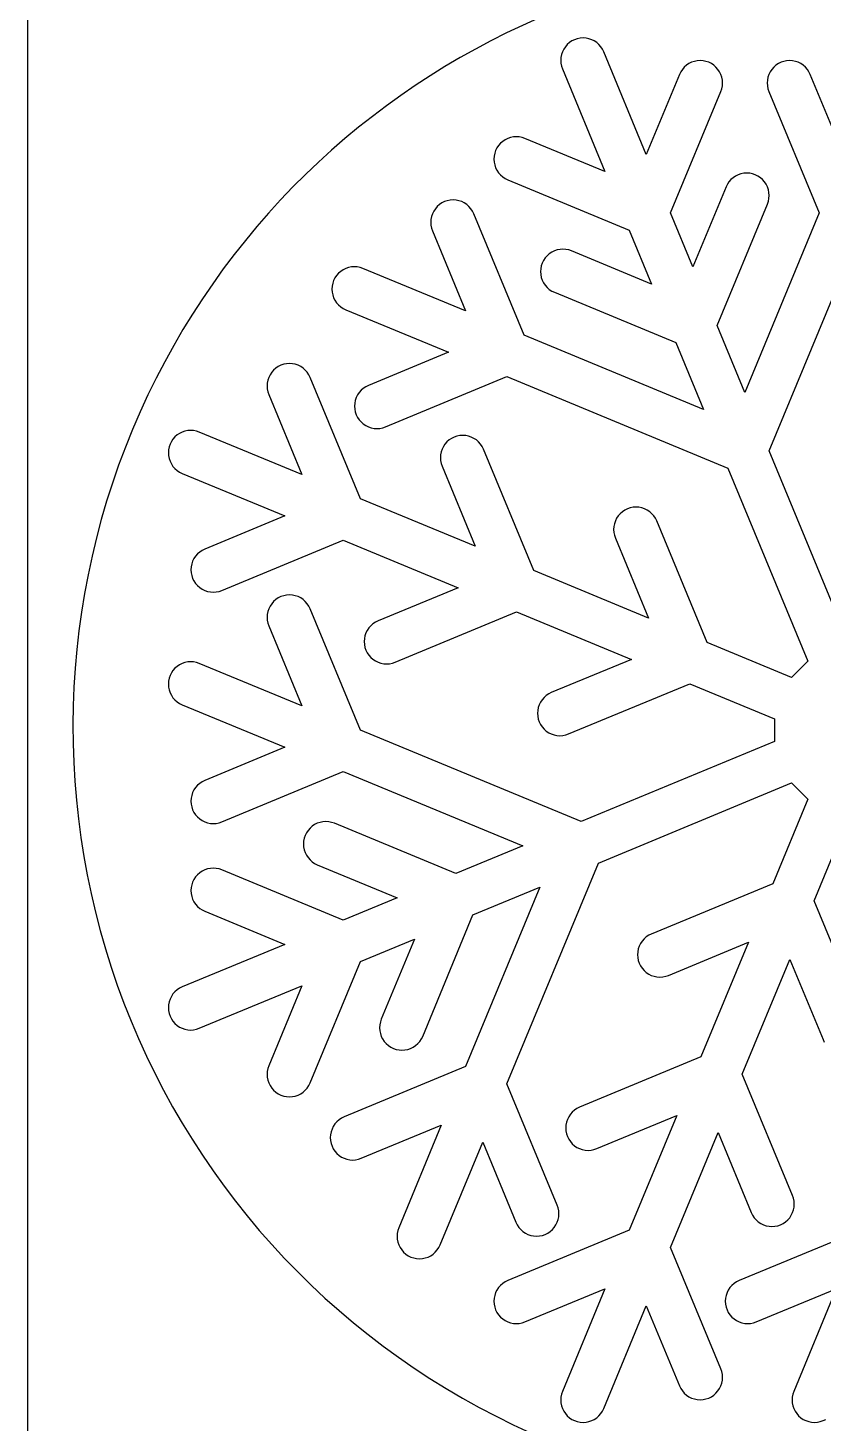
# Model space of a CAD drawing. Extents: x -10 to 300, y 40 to 641.
# Drawn here: x 0.2 to 91.5, y 204 to 364.2 of the extents above; entities that cross this region are included whole.
import ezdxf

# ---------------------------------------------------------------- set-up
doc = ezdxf.new("R2010")
doc.units = 0
doc.layers.add('Laag_1', color=7, linetype='CONTINUOUS')

msp = doc.modelspace()

# ---------------------------------------------------------------- linework, layer by layer
at = {"layer": 'Laag_1', "color": 1}
for p, q in [((0.160025, 40.160049), (0.160025, 639.840006)), ((62.101854, 362.303267), (61.880033, 362.050426)), ((62.354828, 362.525118), (62.101854, 362.303267)), ((62.634494, 362.712007), (62.354828, 362.525118)), ((62.936214, 362.860866), (62.634494, 362.712007)), ((63.254829, 362.968865), (62.936214, 362.860866)), ((63.584782, 363.03458), (63.254829, 362.968865)), ((63.920381, 363.056648), (63.584782, 363.03458)), ((64.25601, 363.03458), (63.920381, 363.056648)), ((64.585963, 362.968865), (64.25601, 363.03458)), ((64.904563, 362.860866), (64.585963, 362.968865)), ((65.206253, 362.712007), (64.904563, 362.860866)), ((65.485904, 362.525118), (65.206253, 362.712007)), ((65.738938, 362.303267), (65.485904, 362.525118)), ((65.960729, 362.050426), (65.738938, 362.303267)), ((61.370646, 360.820485), (61.348637, 360.484737)), ((61.436227, 361.150468), (61.370646, 360.820485)), ((61.544433, 361.469069), (61.436227, 361.150468)), ((61.693262, 361.770804), (61.544433, 361.469069)), ((61.880033, 362.050426), (61.693262, 361.770804)), ((66.147678, 361.770804), (65.960729, 362.050426)), ((66.296373, 361.469069), (66.147678, 361.770804)), ((71.178662, 349.682269), (66.296373, 361.469069)), ((61.348637, 360.484737), (61.370646, 360.149137)), ((61.370646, 360.149137), (61.436227, 359.81914)), ((61.436227, 359.81914), (61.544433, 359.500732)), ((61.544433, 359.500732), (66.426692, 347.713917)), ((75.134109, 359.174246), (74.985309, 358.872586)), ((75.321072, 359.453943), (75.134109, 359.174246)), ((75.542893, 359.706932), (75.321072, 359.453943)), ((75.795704, 359.928739), (75.542893, 359.706932)), ((76.0754, 360.11548), (75.795704, 359.928739)), ((76.37706, 360.264339), (76.0754, 360.11548)), ((76.695705, 360.37253), (76.37706, 360.264339)), ((77.025643, 360.438126), (76.695705, 360.37253)), ((77.361257, 360.460165), (77.025643, 360.438126)), ((77.697064, 360.438126), (77.361257, 360.46009)), ((78.027002, 360.37253), (77.697064, 360.438126)), ((78.345454, 360.264339), (78.027002, 360.37253)), ((78.647144, 360.11548), (78.345454, 360.264339)), ((78.926988, 359.928739), (78.647144, 360.11548)), ((79.179814, 359.706932), (78.926988, 359.928739)), ((79.401665, 359.453943), (79.179814, 359.706932)), ((79.588524, 359.174246), (79.401665, 359.453943)), ((79.737294, 358.872586), (79.588524, 359.174246)), ((85.404411, 359.174246), (85.255627, 358.872586)), ((85.591285, 359.453943), (85.404411, 359.174246)), ((85.813092, 359.706932), (85.591285, 359.453943)), ((86.066007, 359.928739), (85.813092, 359.706932)), ((86.345747, 360.11548), (86.066007, 359.928739)), ((86.647452, 360.264339), (86.345747, 360.11548)), ((86.965963, 360.37253), (86.647452, 360.264339)), ((87.29593, 360.438126), (86.965963, 360.37253)), ((87.631589, 360.460165), (87.29593, 360.438126)), ((87.967293, 360.438126), (87.631589, 360.46009)), ((88.297231, 360.37253), (87.967293, 360.438126)), ((88.615757, 360.264339), (88.297231, 360.37253)), ((88.917491, 360.11548), (88.615757, 360.264339)), ((89.197187, 359.928739), (88.917491, 360.11548)), ((89.450087, 359.706932), (89.197187, 359.928739)), ((89.671893, 359.453943), (89.450087, 359.706932)), ((89.858797, 359.174246), (89.671893, 359.453943)), ((90.007567, 358.872586), (89.858797, 359.174246)), ((74.985309, 358.872586), (71.178662, 349.682269)), ((79.84544, 358.553985), (79.737294, 358.872586)), ((79.911081, 358.22418), (79.84544, 358.553985)), ((79.84544, 357.222731), (79.911081, 357.552802)), ((79.933046, 357.888432), (79.911081, 358.22418)), ((79.911081, 357.552802), (79.933046, 357.888432)), ((85.081839, 358.22418), (85.059875, 357.888432)), ((85.059875, 357.888432), (85.081839, 357.552802)), ((85.147495, 358.553985), (85.081839, 358.22418)), ((85.081839, 357.552802), (85.147495, 357.222731)), ((85.255627, 358.872586), (85.147495, 358.553985)), ((93.814348, 349.682269), (90.007567, 358.872586)), ((73.962238, 342.962044), (79.737294, 356.904174)), ((79.737294, 356.904174), (79.84544, 357.222731)), ((85.147495, 357.222731), (85.255627, 356.904174)), ((85.255627, 356.904174), (91.030683, 342.962044)), ((54.433752, 350.963178), (54.211886, 350.710307)), ((54.686563, 351.184984), (54.433752, 350.963178)), ((54.966229, 351.371918), (54.686563, 351.184984)), ((55.267934, 351.520747), (54.966229, 351.371918)), ((55.586519, 351.628775), (55.267934, 351.520747)), ((55.916487, 351.69449), (55.586519, 351.628775)), ((56.252101, 351.71638), (55.916487, 351.69449)), ((56.587864, 351.69449), (56.252101, 351.71638)), ((56.917698, 351.628775), (56.587864, 351.69449)), ((57.236283, 351.520747), (56.917698, 351.628775)), ((66.426692, 347.713917), (57.236283, 351.520747)), ((53.702381, 349.480426), (53.680372, 349.144603)), ((53.767962, 349.810409), (53.702381, 349.480426)), ((53.876138, 350.128831), (53.767962, 349.810409)), ((54.024982, 350.430492), (53.876138, 350.128831)), ((54.211886, 350.710307), (54.024982, 350.430492)), ((53.680372, 349.144603), (53.702381, 348.809003)), ((53.702381, 348.809003), (53.767962, 348.479006)), ((53.767962, 348.479006), (53.876138, 348.160627)), ((53.876138, 348.160627), (54.024982, 347.858774)), ((54.024982, 347.858774), (54.211886, 347.579078)), ((54.211886, 347.579078), (54.433752, 347.326266)), ((54.433752, 347.326266), (54.686563, 347.104445)), ((54.686563, 347.104445), (54.966229, 346.917497)), ((54.966229, 346.917497), (55.267934, 346.768682)), ((55.267934, 346.768682), (69.210327, 340.993662)), ((80.485531, 346.254922), (80.336746, 345.953143)), ((80.67239, 346.534604), (80.485531, 346.254922)), ((80.894196, 346.787475), (80.67239, 346.534604)), ((81.147126, 347.009296), (80.894196, 346.787475)), ((81.426822, 347.196215), (81.147126, 347.009296)), ((81.728556, 347.345015), (81.426822, 347.196215)), ((82.047112, 347.453072), (81.728556, 347.345015)), ((82.37705, 347.518817), (82.047112, 347.453072)), ((82.712724, 347.540811), (82.37705, 347.518832)), ((83.048412, 347.518817), (82.712724, 347.540811)), ((83.378306, 347.453072), (83.048412, 347.518817)), ((83.696847, 347.345015), (83.378306, 347.453072)), ((83.998581, 347.196215), (83.696847, 347.345015)), ((84.278277, 347.009296), (83.998581, 347.196215)), ((84.531206, 346.787475), (84.278277, 347.009296)), ((84.753028, 346.534604), (84.531206, 346.787475)), ((84.939916, 346.254922), (84.753028, 346.534604)), ((85.088672, 345.953143), (84.939916, 346.254922)), ((80.336746, 345.953143), (76.529965, 336.762826)), ((85.196818, 345.63472), (85.088672, 345.953143)), ((85.262444, 345.304678), (85.196818, 345.63472)), ((85.196818, 344.303318), (85.262444, 344.633375)), ((85.262444, 344.633375), (85.284468, 344.969078)), ((85.284468, 344.969078), (85.262489, 345.304678)), ((46.762849, 343.168348), (46.614034, 342.866702)), ((46.949634, 343.448044), (46.762849, 343.168348)), ((47.171455, 343.701049), (46.949634, 343.448044)), ((47.424459, 343.92287), (47.171455, 343.701049)), ((47.704154, 344.109626), (47.424459, 343.92287)), ((48.0058, 344.25847), (47.704154, 344.109626)), ((48.324385, 344.36672), (48.0058, 344.25847)), ((48.654368, 344.432243), (48.324385, 344.36672)), ((48.990012, 344.454222), (48.654368, 344.432243)), ((49.325611, 344.432243), (48.990012, 344.454222)), ((49.655564, 344.36672), (49.325611, 344.432243)), ((49.974179, 344.25847), (49.655564, 344.36672)), ((50.275839, 344.109626), (49.974179, 344.25847)), ((50.55555, 343.92287), (50.275839, 344.109626)), ((50.808524, 343.701049), (50.55555, 343.92287)), ((51.03036, 343.448044), (50.808524, 343.701049)), ((51.21713, 343.168348), (51.03036, 343.448044)), ((51.36596, 342.866702), (51.21713, 343.168348)), ((76.529965, 336.762826), (73.962238, 342.962044)), ((79.313511, 330.042468), (85.088672, 343.984895)), ((91.030683, 342.962044), (82.496445, 322.358483)), ((85.088672, 343.984895), (85.196818, 344.303318)), ((46.418238, 341.882489), (46.440262, 341.54686)), ((46.440321, 342.218119), (46.418282, 341.882489)), ((46.505843, 342.548146), (46.440321, 342.218119)), ((46.440321, 341.54686), (46.505843, 341.216862)), ((46.614034, 342.866702), (46.505843, 342.548146)), ((57.140927, 328.924513), (51.36596, 342.866702)), ((46.505843, 341.216862), (46.614034, 340.898306)), ((46.614034, 340.898306), (50.420726, 331.708018)), ((69.210327, 340.993662), (71.777995, 334.794444)), ((85.280081, 315.638139), (95.782653, 340.993662)), ((60.038015, 338.265675), (59.785011, 338.043868)), ((60.31771, 338.452475), (60.038015, 338.265675)), ((60.619385, 338.601319), (60.31771, 338.452475)), ((60.937971, 338.709392), (60.619385, 338.601319)), ((61.26779, 338.775033), (60.937971, 338.709392)), ((61.603538, 338.797012), (61.26779, 338.775033)), ((61.939167, 338.775033), (61.603538, 338.797012)), ((62.269194, 338.709392), (61.939167, 338.775033)), ((62.58775, 338.601319), (62.269194, 338.709392)), ((71.777995, 334.794444), (62.58775, 338.601319)), ((36.66574, 336.590195), (36.364036, 336.441513)), ((36.984296, 336.698341), (36.66574, 336.590195)), ((37.31413, 336.763908), (36.984296, 336.698341)), ((37.649893, 336.785991), (37.31413, 336.763908)), ((37.985493, 336.763908), (37.649893, 336.785991)), ((38.315519, 336.698341), (37.985493, 336.763908)), ((38.634075, 336.590195), (38.315519, 336.698341)), ((50.420726, 331.708018), (38.634075, 336.590195)), ((59.053832, 336.560939), (59.031839, 336.225294)), ((59.119444, 336.890951), (59.053832, 336.560939)), ((59.22759, 337.209522), (59.119444, 336.890951)), ((59.376286, 337.511153), (59.22759, 337.209522)), ((59.563219, 337.790849), (59.376286, 337.511153)), ((59.785011, 338.043868), (59.563219, 337.790849)), ((35.165784, 334.879826), (35.100158, 334.549992)), ((35.273945, 335.198383), (35.165784, 334.879826)), ((35.422611, 335.500117), (35.273945, 335.198383)), ((35.609559, 335.779754), (35.422611, 335.500117)), ((35.831336, 336.032729), (35.609559, 335.779754)), ((36.08437, 336.25455), (35.831336, 336.032729)), ((36.364036, 336.441513), (36.08437, 336.25455)), ((59.031839, 336.225294), (59.053832, 335.889516)), ((59.053832, 335.889516), (59.119444, 335.559682)), ((59.119444, 335.559682), (59.22759, 335.241125)), ((59.22759, 335.241125), (59.376286, 334.93945)), ((59.376286, 334.93945), (59.563219, 334.659769)), ((35.078134, 334.214169), (35.100158, 333.878569)), ((35.100158, 334.549992), (35.078194, 334.214169)), ((35.100158, 333.878569), (35.165784, 333.548631)), ((35.165784, 333.548631), (35.273945, 333.229986)), ((59.563219, 334.659769), (59.785011, 334.406779)), ((59.785011, 334.406779), (60.038015, 334.184943)), ((60.038015, 334.184943), (60.31771, 333.998039)), ((60.31771, 333.998039), (60.619385, 333.849343)), ((60.619385, 333.849343), (74.561601, 328.074145)), ((35.273945, 333.229986), (35.422611, 332.928325)), ((35.422611, 332.928325), (35.609559, 332.648629)), ((35.609559, 332.648629), (35.831336, 332.395818)), ((35.831336, 332.395818), (36.08437, 332.174011)), ((36.08437, 332.174011), (36.364036, 331.987122)), ((36.364036, 331.987122), (36.66574, 331.838189)), ((36.66574, 331.838189), (48.45251, 326.956131)), ((77.744461, 320.390101), (57.140927, 328.924513)), ((82.496445, 322.358483), (79.313511, 330.042468)), ((48.45251, 326.956131), (39.262072, 323.1493)), ((74.561601, 328.074145), (77.744461, 320.390101)), ((28.914672, 325.320148), (28.634813, 325.133274)), ((29.216392, 325.468948), (28.914672, 325.320148)), ((29.534799, 325.577183), (29.216392, 325.468948)), ((29.864737, 325.642706), (29.534799, 325.577183)), ((30.200559, 325.664774), (29.864737, 325.642809)), ((30.536144, 325.642706), (30.200559, 325.664774)), ((30.866156, 325.577183), (30.536144, 325.642706)), ((31.184578, 325.468948), (30.866156, 325.577183)), ((31.486401, 325.320148), (31.184578, 325.468948)), ((31.766082, 325.133274), (31.486401, 325.320148)), ((27.716405, 323.758639), (27.650661, 323.428626)), ((27.824418, 324.077165), (27.716405, 323.758639)), ((27.973248, 324.37893), (27.824418, 324.077165)), ((28.160196, 324.658552), (27.973248, 324.37893)), ((28.381987, 324.911437), (28.160196, 324.658552)), ((28.634813, 325.133274), (28.381987, 324.911437)), ((32.018938, 324.911437), (31.766082, 325.133274)), ((32.240759, 324.658552), (32.018938, 324.911437)), ((32.427663, 324.37893), (32.240759, 324.658552)), ((32.576522, 324.077165), (32.427663, 324.37893)), ((38.351519, 310.134783), (32.576522, 324.077165)), ((41.230392, 318.397324), (55.172741, 324.172329)), ((55.172741, 324.172329), (80.528155, 313.669876)), ((27.650661, 323.428626), (27.628771, 323.092982)), ((27.628771, 323.092982), (27.650661, 322.757278)), ((27.650661, 322.757278), (27.716405, 322.427443)), ((27.716405, 322.427443), (27.824418, 322.108813)), ((27.824418, 322.108813), (31.631229, 312.918392)), ((38.206054, 322.33883), (38.019121, 322.059179)), ((38.427697, 322.591864), (38.206054, 322.33883)), ((38.680701, 322.813671), (38.427697, 322.591864)), ((38.960397, 323.000471), (38.680701, 322.813671)), ((39.262072, 323.1493), (38.960397, 323.000471)), ((37.674495, 320.773305), (37.696489, 320.43769)), ((37.696504, 321.108949), (37.67451, 320.773305)), ((37.762071, 321.438947), (37.696504, 321.108949)), ((37.870247, 321.757488), (37.762071, 321.438947)), ((38.019121, 322.059179), (37.870247, 321.757488)), ((37.696504, 320.43769), (37.762071, 320.107663)), ((37.762071, 320.107663), (37.870247, 319.789107)), ((37.870247, 319.789107), (38.019121, 319.487461)), ((38.019121, 319.487461), (38.206054, 319.207765)), ((38.206054, 319.207765), (38.427697, 318.954746)), ((38.427697, 318.954746), (38.680701, 318.732924)), ((17.294769, 317.465132), (17.041928, 317.243236)), ((17.574376, 317.651843), (17.294769, 317.465132)), ((17.876125, 317.800658), (17.574376, 317.651843)), ((18.194666, 317.908893), (17.876125, 317.800658)), ((18.524678, 317.97449), (18.194666, 317.908893)), ((18.86044, 317.996469), (18.524678, 317.97449)), ((19.19607, 317.97449), (18.86044, 317.996469)), ((19.526037, 317.908893), (19.19607, 317.97449)), ((19.844415, 317.800658), (19.526037, 317.908893)), ((31.631229, 312.918392), (19.844415, 317.800658)), ((38.680701, 318.732924), (38.960397, 318.546154)), ((38.960397, 318.546154), (39.262072, 318.397324)), ((39.262072, 318.397324), (39.580642, 318.289207)), ((39.580642, 318.289207), (39.91058, 318.223566)), ((39.91058, 318.223566), (40.246239, 318.201617)), ((40.246239, 318.201617), (40.582002, 318.223566)), ((40.582002, 318.223566), (40.911806, 318.289207)), ((40.911806, 318.289207), (41.230392, 318.397324)), ((49.433609, 317.334769), (49.115232, 317.226548)), ((49.763607, 317.400291), (49.433609, 317.334769)), ((50.099221, 317.422344), (49.763607, 317.400291)), ((50.434984, 317.400291), (50.099221, 317.422255)), ((50.764981, 317.334769), (50.434984, 317.400291)), ((51.083403, 317.226548), (50.764981, 317.334769)), ((16.310572, 315.760395), (16.288533, 315.424751)), ((16.376272, 316.090289), (16.310572, 315.760395)), ((16.4843, 316.408964), (16.376272, 316.090289)), ((16.633188, 316.710639), (16.4843, 316.408964)), ((16.820107, 316.990336), (16.633188, 316.710639)), ((17.041928, 317.243236), (16.820107, 316.990336)), ((47.723243, 315.834766), (47.615275, 315.516209)), ((47.872102, 316.136411), (47.723243, 315.834766)), ((48.059021, 316.416108), (47.872102, 316.136411)), ((48.280827, 316.669112), (48.059021, 316.416108)), ((48.533683, 316.890933), (48.280827, 316.669112)), ((48.813334, 317.077719), (48.533683, 316.890933)), ((49.115232, 317.226548), (48.813334, 317.077719)), ((51.385271, 317.077719), (51.083403, 317.226548)), ((51.664952, 316.890933), (51.385271, 317.077719)), ((51.917719, 316.669112), (51.664952, 316.890933)), ((52.139525, 316.416108), (51.917719, 316.669112)), ((52.326503, 316.136411), (52.139525, 316.416108)), ((52.475362, 315.834766), (52.326503, 316.136411)), ((58.250344, 301.892561), (52.475362, 315.834766)), ((16.288578, 315.424751), (16.310587, 315.089136)), ((16.310572, 315.089136), (16.376272, 314.759109)), ((16.376272, 314.759109), (16.4843, 314.440582)), ((16.4843, 314.440582), (16.633188, 314.138818)), ((16.633188, 314.138818), (16.820107, 313.859225)), ((47.527447, 314.850567), (47.549501, 314.514967)), ((47.54953, 315.186375), (47.527492, 314.850567)), ((47.615275, 315.516209), (47.54953, 315.186375)), ((47.54953, 314.514967), (47.615275, 314.185029)), ((47.615275, 314.185029), (47.723243, 313.866369)), ((94.467984, 293.456484), (85.280081, 315.638139)), ((16.820107, 313.859225), (17.041928, 313.606191)), ((17.041928, 313.606191), (17.294769, 313.3844)), ((17.294769, 313.3844), (17.574376, 313.197422)), ((17.574376, 313.197422), (17.876125, 313.04877)), ((17.876125, 313.04877), (29.662894, 308.166431)), ((47.723243, 313.866369), (51.530054, 304.67617)), ((80.528155, 313.669876), (89.716059, 291.488132)), ((51.530054, 304.67617), (38.351519, 310.134783)), ((29.662894, 308.166431), (20.472605, 304.359778)), ((67.770898, 307.893997), (67.622039, 307.592307)), ((67.957861, 308.173886), (67.770898, 307.893997)), ((68.179652, 308.426697), (67.957861, 308.173886)), ((68.432508, 308.648504), (68.179652, 308.426697)), ((68.712204, 308.835408), (68.432508, 308.648504)), ((69.013879, 308.984311), (68.712204, 308.835408)), ((69.332464, 309.092325), (69.013879, 308.984311)), ((69.662432, 309.158069), (69.332464, 309.092325)), ((69.998046, 309.180048), (69.662432, 309.158069)), ((70.333809, 309.158069), (69.998046, 309.180048)), ((70.663643, 309.092325), (70.333809, 309.158069)), ((70.982199, 308.984311), (70.663643, 309.092325)), ((71.283933, 308.835408), (70.982199, 308.984311)), ((71.563733, 308.648504), (71.283933, 308.835408)), ((71.816588, 308.426697), (71.563733, 308.648504)), ((72.038409, 308.173886), (71.816588, 308.426697)), ((72.225328, 307.893997), (72.038409, 308.173886)), ((72.374009, 307.592307), (72.225328, 307.893997)), ((67.448326, 306.94393), (67.426287, 306.608153)), ((67.426287, 306.608153), (67.448326, 306.272523)), ((67.514055, 307.273973), (67.448326, 306.94393)), ((67.448326, 306.272523), (67.514055, 305.942466)), ((67.622039, 307.592307), (67.514055, 307.273973)), ((78.149169, 293.650161), (72.374009, 307.592307)), ((22.440939, 299.607802), (36.383125, 305.38291)), ((36.383125, 305.38291), (49.561705, 299.924209)), ((67.514055, 305.942466), (67.622039, 305.624162)), ((67.622039, 305.624162), (71.428909, 296.433741)), ((19.080809, 302.967981), (18.972663, 302.649425)), ((19.229624, 303.26976), (19.080809, 302.967981)), ((19.416453, 303.549367), (19.229624, 303.26976)), ((19.638259, 303.802268), (19.416453, 303.549367)), ((19.891234, 304.023956), (19.638259, 303.802268)), ((20.170885, 304.210934), (19.891234, 304.023956)), ((20.472605, 304.359778), (20.170885, 304.210934)), ((18.907081, 302.319412), (18.885058, 301.983812)), ((18.885058, 301.983812), (18.907037, 301.648064)), ((18.972663, 302.649425), (18.907081, 302.319412)), ((18.907081, 301.648064), (18.972663, 301.318066)), ((18.972663, 301.318066), (19.080809, 300.999718)), ((71.428909, 296.433741), (58.250344, 301.892561)), ((19.080809, 300.999718), (19.229624, 300.697968)), ((19.229624, 300.697968), (19.416453, 300.418168)), ((19.416453, 300.418168), (19.638259, 300.165238)), ((19.638259, 300.165238), (19.891234, 299.94355)), ((19.891234, 299.94355), (20.170885, 299.756542)), ((20.170885, 299.756542), (20.472605, 299.607802)), ((49.561705, 299.924209), (40.371444, 296.117378)), ((20.472605, 299.607802), (20.791175, 299.4997)), ((20.791175, 299.4997), (21.121009, 299.434059)), ((21.121009, 299.434059), (21.456772, 299.412302)), ((21.456772, 299.411991), (21.792416, 299.433762)), ((21.792416, 299.434059), (22.122398, 299.4997)), ((22.122398, 299.4997), (22.440939, 299.607802)), ((28.160196, 298.086086), (27.973248, 297.806434)), ((28.381987, 298.339046), (28.160196, 298.086086)), ((28.634813, 298.560853), (28.381987, 298.339046)), ((28.914672, 298.747727), (28.634813, 298.560853)), ((29.216392, 298.896556), (28.914672, 298.747727)), ((29.534799, 299.004659), (29.216392, 298.896556)), ((29.864737, 299.070299), (29.534799, 299.004659)), ((30.200559, 299.092279), (29.864737, 299.070492)), ((30.536144, 299.070299), (30.200559, 299.092056)), ((30.866156, 299.004659), (30.536144, 299.070299)), ((31.184578, 298.896556), (30.866156, 299.004659)), ((31.486401, 298.747727), (31.184578, 298.896556)), ((31.766082, 298.560853), (31.486401, 298.747727)), ((32.018938, 298.339046), (31.766082, 298.560853)), ((32.240759, 298.086086), (32.018938, 298.339046)), ((32.427663, 297.806434), (32.240759, 298.086086)), ((27.650661, 296.856279), (27.628771, 296.520561)), ((27.628771, 296.520561), (27.650661, 296.184857)), ((27.716405, 297.186203), (27.650661, 296.856279)), ((27.824418, 297.504744), (27.716405, 297.186203)), ((27.973248, 297.806434), (27.824418, 297.504744)), ((32.576522, 297.504744), (32.427663, 297.806434)), ((38.351519, 283.562466), (32.576522, 297.504744)), ((42.339779, 291.365387), (56.281994, 297.140511)), ((56.281994, 297.140511), (69.460544, 291.681765)), ((27.650661, 296.184857), (27.716405, 295.854919)), ((27.716405, 295.854919), (27.824418, 295.536392)), ((27.824418, 295.536392), (31.631229, 286.346075)), ((39.128315, 295.027242), (38.979649, 294.725522)), ((39.315293, 295.307012), (39.128315, 295.027242)), ((39.537099, 295.559824), (39.315293, 295.307012)), ((39.790059, 295.78166), (39.537099, 295.559824)), ((40.069755, 295.968638), (39.790059, 295.78166)), ((40.371444, 296.117378), (40.069755, 295.968638)), ((38.805906, 294.077087), (38.783897, 293.741368)), ((38.783897, 293.741368), (38.805877, 293.405768)), ((38.871488, 294.40701), (38.805906, 294.077087)), ((38.805906, 293.405768), (38.871488, 293.075859)), ((38.979649, 294.725522), (38.871488, 294.40701)), ((87.856893, 289.629023), (78.149169, 293.650161)), ((38.871488, 293.075859), (38.979649, 292.757199)), ((38.979649, 292.757199), (39.128315, 292.455524)), ((39.128315, 292.455524), (39.315293, 292.175828)), ((39.315293, 292.175828), (39.537099, 291.922927)), ((39.537099, 291.922927), (39.790059, 291.701106)), ((39.790059, 291.701106), (40.069755, 291.514202)), ((69.460544, 291.681765), (60.270284, 287.875038)), ((16.633188, 290.138203), (16.4843, 289.836454)), ((16.820107, 290.4179), (16.633188, 290.138203)), ((17.041928, 290.670815), (16.820107, 290.4179)), ((17.294769, 290.892622), (17.041928, 290.670815)), ((17.574376, 291.079526), (17.294769, 290.892622)), ((17.876125, 291.228222), (17.574376, 291.079526)), ((18.194666, 291.336472), (17.876125, 291.228222)), ((18.524678, 291.401994), (18.194666, 291.336472)), ((18.86044, 291.424048), (18.524678, 291.401891)), ((19.19607, 291.401994), (18.86044, 291.42427)), ((19.526037, 291.336472), (19.19607, 291.401994)), ((19.844415, 291.228222), (19.526037, 291.336472)), ((31.631229, 286.346075), (19.844415, 291.228222)), ((40.069755, 291.514202), (40.371444, 291.365387)), ((40.371444, 291.365387), (40.690059, 291.257285)), ((40.690059, 291.257285), (41.019834, 291.191644)), ((41.019834, 291.191644), (41.355641, 291.169472)), ((41.355641, 291.169665), (41.691241, 291.191955)), ((41.691241, 291.191644), (42.021223, 291.257285)), ((42.021223, 291.257285), (42.339779, 291.365387)), ((89.716059, 291.488132), (87.856893, 289.629023)), ((16.310572, 289.187974), (16.288533, 288.852374)), ((16.288578, 288.852374), (16.310587, 288.516626)), ((16.376272, 289.517868), (16.310572, 289.187974)), ((16.310572, 288.516626), (16.376272, 288.186614)), ((16.4843, 289.836454), (16.376272, 289.517868)), ((62.238634, 283.123062), (76.180879, 288.898155)), ((76.180879, 288.898155), (85.888559, 284.877062)), ((16.376272, 288.186614), (16.4843, 287.868161)), ((16.4843, 287.868161), (16.633188, 287.566397)), ((16.633188, 287.566397), (16.820107, 287.286701)), ((16.820107, 287.286701), (17.041928, 287.03377)), ((17.041928, 287.03377), (17.294769, 286.811993)), ((17.294769, 286.811993), (17.574376, 286.625104)), ((59.214118, 287.064568), (59.02717, 286.784886)), ((59.435924, 287.317528), (59.214118, 287.064568)), ((59.688736, 287.53929), (59.435924, 287.317528)), ((59.96858, 287.726223), (59.688736, 287.53929)), ((60.270284, 287.875038), (59.96858, 287.726223)), ((17.574376, 286.625104), (17.876125, 286.476245)), ((17.876125, 286.476245), (29.662894, 281.594114)), ((58.704731, 285.834776), (58.682693, 285.499057)), ((58.682693, 285.499057), (58.704731, 285.163309)), ((58.770313, 286.164699), (58.704731, 285.834776)), ((58.878504, 286.483226), (58.770313, 286.164699)), ((59.02717, 286.784886), (58.878504, 286.483226)), ((58.704731, 285.163309), (58.770313, 284.833415)), ((58.770313, 284.833415), (58.878504, 284.514874)), ((58.878504, 284.514874), (59.02717, 284.213198)), ((59.02717, 284.213198), (59.214118, 283.933502)), ((59.214118, 283.933502), (59.435924, 283.680498)), ((59.435924, 283.680498), (59.688736, 283.458765)), ((85.888559, 284.877062), (85.888559, 282.247781)), ((63.706919, 273.059924), (38.351519, 283.562466)), ((59.688736, 283.458765), (59.96858, 283.271906)), ((59.96858, 283.271906), (60.270284, 283.123062)), ((60.270284, 283.123062), (60.588677, 283.014959)), ((60.588677, 283.014959), (60.918704, 282.949333)), ((60.918704, 282.949333), (61.254466, 282.927073)), ((61.254466, 282.927339), (61.590081, 282.949511)), ((61.590081, 282.949333), (61.920048, 283.014959)), ((61.920048, 283.014959), (62.238634, 283.123062)), ((85.888559, 282.247781), (63.706919, 273.059924)), ((29.662894, 281.594114), (20.472605, 277.787372)), ((22.440939, 273.03541), (36.383125, 278.810534)), ((36.383125, 278.810534), (56.986673, 270.276196)), ((19.638259, 277.229847), (19.416453, 276.976917)), ((19.891234, 277.451653), (19.638259, 277.229847)), ((20.170885, 277.638557), (19.891234, 277.451653)), ((20.472605, 277.787372), (20.170885, 277.638557)), ((65.675283, 268.307947), (87.856893, 277.495893)), ((87.856893, 277.495893), (89.716059, 275.636725)), ((18.907081, 275.74708), (18.885058, 275.411391)), ((18.972663, 276.077018), (18.907081, 275.74708)), ((19.080809, 276.395545), (18.972663, 276.077018)), ((19.229624, 276.697235), (19.080809, 276.395545)), ((19.416453, 276.976917), (19.229624, 276.697235)), ((89.716059, 275.636725), (85.695, 265.928928)), ((18.885058, 275.411391), (18.907037, 275.075673)), ((18.907081, 275.075673), (18.972663, 274.745734)), ((18.972663, 274.745734), (19.080809, 274.427222)), ((19.080809, 274.427222), (19.229624, 274.125503)), ((19.229624, 274.125503), (19.416453, 273.845851)), ((19.416453, 273.845851), (19.638259, 273.592921)), ((19.638259, 273.592921), (19.891234, 273.371129)), ((19.891234, 273.371129), (20.170885, 273.184225)), ((20.170885, 273.184225), (20.472605, 273.03541)), ((20.472605, 273.03541), (20.791175, 272.927293)), ((20.791175, 272.927293), (21.121009, 272.861667)), ((21.121009, 272.861667), (21.456772, 272.839881)), ((21.456772, 272.839673), (21.792416, 272.861445)), ((21.792416, 272.861667), (22.122398, 272.927293)), ((22.122398, 272.927293), (22.440939, 273.03541)), ((32.810555, 272.532811), (32.55767, 272.311004)), ((33.090236, 272.719685), (32.810555, 272.532811)), ((33.392089, 272.868426), (33.090236, 272.719685)), ((33.710482, 272.976617), (33.392089, 272.868426)), ((34.040479, 273.042258), (33.710482, 272.976617)), ((34.376079, 273.064237), (34.040479, 273.042465)), ((34.711841, 273.042258), (34.376079, 273.064059)), ((35.041868, 272.976617), (34.711841, 273.042258)), ((35.360261, 272.868426), (35.041868, 272.976617)), ((49.302624, 267.093332), (35.360261, 272.868426)), ((90.446941, 263.96065), (94.467984, 273.668373)), ((31.826343, 270.828163), (31.804379, 270.492534)), ((31.892088, 271.158072), (31.826343, 270.828163)), ((32.000131, 271.476628), (31.892088, 271.158072)), ((32.14896, 271.778393), (32.000131, 271.476628)), ((32.335864, 272.058089), (32.14896, 271.778393)), ((32.55767, 272.311004), (32.335864, 272.058089)), ((31.804349, 270.492534), (31.826343, 270.15683)), ((31.826343, 270.15683), (31.892088, 269.826892)), ((31.892088, 269.826892), (32.000131, 269.508276)), ((32.000131, 269.508276), (32.14896, 269.206704)), ((32.14896, 269.206704), (32.335864, 268.926904)), ((56.986673, 270.276196), (49.302624, 267.093332)), ((20.791175, 267.625247), (20.472605, 267.517011)), ((21.121009, 267.690873), (20.791175, 267.625247)), ((21.456772, 267.712867), (21.121009, 267.690576)), ((21.792416, 267.690873), (21.456772, 267.713044)), ((22.122398, 267.625247), (21.792416, 267.690873)), ((22.440939, 267.517011), (22.122398, 267.625247)), ((32.335864, 268.926904), (32.55767, 268.673974)), ((32.55767, 268.673974), (32.810555, 268.452183)), ((32.810555, 268.452183), (33.090236, 268.265279)), ((33.090236, 268.265279), (33.392089, 268.116538)), ((33.392089, 268.116538), (42.582334, 264.309708)), ((55.172741, 242.952513), (65.675283, 268.307947)), ((19.080809, 266.125214), (18.972663, 265.806761)), ((19.229624, 266.426889), (19.080809, 266.125214)), ((19.416453, 266.706778), (19.229624, 266.426889)), ((19.638259, 266.959619), (19.416453, 266.706778)), ((19.891234, 267.181411), (19.638259, 266.959619)), ((20.170885, 267.3683), (19.891234, 267.181411)), ((20.472605, 267.517011), (20.170885, 267.3683)), ((36.383125, 261.741932), (22.440939, 267.517011)), ((18.907081, 265.476853), (18.885058, 265.141045)), ((18.885058, 265.141045), (18.907037, 264.80543)), ((18.972663, 265.806761), (18.907081, 265.476853)), ((18.907081, 264.80543), (18.972663, 264.475403)), ((18.972663, 264.475403), (19.080809, 264.156847)), ((58.955008, 265.524249), (50.420726, 244.920688)), ((51.270944, 262.341355), (58.955008, 265.524249)), ((85.695, 265.928928), (71.752785, 260.153835)), ((19.080809, 264.156847), (19.229624, 263.855186)), ((19.229624, 263.855186), (19.416453, 263.575475)), ((19.416453, 263.575475), (19.638259, 263.322693)), ((19.638259, 263.322693), (19.891234, 263.100768)), ((19.891234, 263.100768), (20.170885, 262.913879)), ((20.170885, 262.913879), (20.472605, 262.765079)), ((42.582334, 264.309708), (36.383125, 261.741932)), ((96.222012, 250.018387), (90.446941, 263.96065)), ((20.472605, 262.765079), (29.662894, 258.958426)), ((45.495799, 248.399181), (51.270944, 262.341355)), ((70.918396, 259.596398), (70.696604, 259.343483)), ((71.171236, 259.818101), (70.918396, 259.596398)), ((71.451081, 260.005079), (71.171236, 259.818101)), ((71.752785, 260.153835), (71.451081, 260.005079)), ((29.662894, 258.958426), (17.876125, 254.076072)), ((38.351519, 256.990074), (44.550684, 259.557746)), ((44.550684, 259.557746), (40.743873, 250.367533)), ((70.187084, 258.113646), (70.16506, 257.777839)), ((70.252799, 258.443481), (70.187084, 258.113646)), ((70.360812, 258.762037), (70.252799, 258.443481)), ((70.509671, 259.063683), (70.360812, 258.762037)), ((70.696604, 259.343483), (70.509671, 259.063683)), ((73.720927, 255.401873), (82.911365, 259.208689)), ((82.911365, 259.208689), (77.452567, 246.030077)), ((32.576522, 243.047677), (38.351519, 256.990074)), ((70.16506, 257.777839), (70.187084, 257.442239)), ((70.187084, 257.442239), (70.252799, 257.112212)), ((70.252799, 257.112212), (70.360812, 256.793641)), ((70.360812, 256.793641), (70.509671, 256.491891)), ((70.509671, 256.491891), (70.696604, 256.212269)), ((82.204597, 244.06168), (87.66332, 257.240337)), ((87.66332, 257.240337), (91.470057, 248.05002)), ((70.696604, 256.212269), (70.918396, 255.959383)), ((70.918396, 255.959383), (71.171236, 255.737651)), ((71.171236, 255.737651), (71.451081, 255.550673)), ((71.451081, 255.550673), (71.752785, 255.401873)), ((71.752785, 255.401873), (72.071193, 255.293815)), ((72.071193, 255.293815), (72.40119, 255.2281)), ((72.40119, 255.2281), (72.736953, 255.206344)), ((72.736953, 255.206018), (73.072552, 255.227834)), ((73.072552, 255.2281), (73.402579, 255.293815)), ((73.402579, 255.293815), (73.720927, 255.401873)), ((16.820107, 253.265736), (16.633188, 252.986039)), ((17.041928, 253.518651), (16.820107, 253.265736)), ((17.294769, 253.740443), (17.041928, 253.518651)), ((17.574376, 253.927436), (17.294769, 253.740443)), ((17.876125, 254.076072), (17.574376, 253.927436)), ((19.844415, 249.324185), (31.631229, 254.206465)), ((31.631229, 254.206465), (27.824418, 245.016044)), ((16.310572, 252.03581), (16.288533, 251.700092)), ((16.288578, 251.700092), (16.310587, 251.364566)), ((16.376272, 252.365704), (16.310572, 252.03581)), ((16.4843, 252.684364), (16.376272, 252.365704)), ((16.633188, 252.986039), (16.4843, 252.684364)), ((16.310572, 251.364566), (16.376272, 251.034553)), ((16.376272, 251.034553), (16.4843, 250.715997)), ((16.4843, 250.715997), (16.633188, 250.414218)), ((16.633188, 250.414218), (16.820107, 250.134536)), ((16.820107, 250.134536), (17.041928, 249.881606)), ((40.635727, 250.048873), (40.570145, 249.718845)), ((40.743873, 250.367533), (40.635727, 250.048873)), ((17.041928, 249.881606), (17.294769, 249.659785)), ((17.294769, 249.659785), (17.574376, 249.473014)), ((17.574376, 249.473014), (17.876125, 249.324185)), ((17.876125, 249.324185), (18.194666, 249.216009)), ((18.194666, 249.216009), (18.524678, 249.150442)), ((18.524678, 249.150442), (18.86044, 249.128166)), ((18.86044, 249.128389), (19.19607, 249.150649)), ((19.19607, 249.150442), (19.526037, 249.216009)), ((19.526037, 249.216009), (19.844415, 249.324185)), ((40.548077, 249.383349), (40.570101, 249.047527)), ((40.570145, 249.718845), (40.548122, 249.383349)), ((40.570145, 249.047527), (40.635727, 248.717737)), ((40.635727, 248.717737), (40.743873, 248.399181)), ((40.743873, 248.399181), (40.892688, 248.097401)), ((45.347162, 248.097401), (45.495799, 248.399181)), ((40.892688, 248.097401), (41.079473, 247.817809)), ((41.079473, 247.817809), (41.301294, 247.56479)), ((41.301294, 247.56479), (41.554283, 247.342968)), ((41.554283, 247.342968), (41.833949, 247.15599)), ((41.833949, 247.15599), (42.135639, 247.007368)), ((42.135639, 247.007368), (42.45421, 246.899148)), ((42.45421, 246.899148), (42.784237, 246.833625)), ((42.784237, 246.833625), (43.119851, 246.811839)), ((43.119851, 246.811543), (43.455613, 246.833329)), ((43.455613, 246.833625), (43.785403, 246.899148)), ((43.785403, 246.899148), (44.104018, 247.007368)), ((44.104018, 247.007368), (44.405723, 247.15599)), ((44.405723, 247.15599), (44.685389, 247.342968)), ((44.685389, 247.342968), (44.938363, 247.56479)), ((44.938363, 247.56479), (45.160199, 247.817809)), ((45.160199, 247.817809), (45.347162, 248.097401)), ((91.470057, 248.05002), (91.618857, 247.748329)), ((77.452567, 246.030077), (63.510352, 240.255072)), ((27.650661, 244.367579), (27.628771, 244.03189)), ((27.628771, 244.03189), (27.650661, 243.696276)), ((27.716405, 244.697414), (27.650661, 244.367579)), ((27.650661, 243.696276), (27.716405, 243.366219)), ((27.824418, 245.016044), (27.716405, 244.697414)), ((50.420726, 244.920688), (36.478452, 239.145683)), ((87.979668, 230.11952), (82.204597, 244.06168)), ((27.716405, 243.366219), (27.824418, 243.047677)), ((27.824418, 243.047677), (27.973248, 242.746002)), ((27.973248, 242.746002), (28.160196, 242.466306)), ((28.160196, 242.466306), (28.381987, 242.213494)), ((28.381987, 242.213494), (28.634813, 241.991687)), ((28.634813, 241.991687), (28.914672, 241.804709)), ((31.486401, 241.804709), (31.766082, 241.991687)), ((31.766082, 241.991687), (32.018938, 242.213494)), ((32.018938, 242.213494), (32.240759, 242.466306)), ((32.240759, 242.466306), (32.427663, 242.746002)), ((32.427663, 242.746002), (32.576522, 243.047677)), ((60.947797, 229.010131), (55.172741, 242.952513)), ((28.914672, 241.804709), (29.216392, 241.655865)), ((29.216392, 241.655865), (29.534799, 241.547659)), ((29.534799, 241.547659), (29.864737, 241.482137)), ((29.864737, 241.482137), (30.200559, 241.459861)), ((30.200559, 241.460069), (30.536144, 241.482315)), ((30.536144, 241.482137), (30.866156, 241.547659)), ((30.866156, 241.547659), (31.184578, 241.655865)), ((31.184578, 241.655865), (31.486401, 241.804709)), ((35.897081, 238.810083), (35.644106, 238.588247)), ((36.176777, 238.996883), (35.897081, 238.810083)), ((36.478452, 239.145683), (36.176777, 238.996883)), ((62.118557, 238.863156), (62.01041, 238.544703)), ((62.267401, 239.165009), (62.118557, 238.863156)), ((62.454171, 239.444691), (62.267401, 239.165009)), ((62.675992, 239.697517), (62.454171, 239.444691)), ((62.928952, 239.919324), (62.675992, 239.697517)), ((63.208677, 240.106227), (62.928952, 239.919324)), ((63.510352, 240.255072), (63.208677, 240.106227)), ((65.478687, 235.502977), (74.668991, 239.309793)), ((74.668991, 239.309793), (69.210327, 226.13118)), ((34.97851, 237.435315), (34.912928, 237.105287)), ((35.086686, 237.753871), (34.97851, 237.435315)), ((35.2355, 238.055561), (35.086686, 237.753871)), ((35.422315, 238.335257), (35.2355, 238.055561)), ((35.644106, 238.588247), (35.422315, 238.335257)), ((38.446786, 234.393825), (47.637091, 238.200448)), ((47.637091, 238.200448), (42.754951, 226.413796)), ((61.944829, 238.214691), (61.922805, 237.878987)), ((61.922805, 237.878987), (61.944829, 237.543343)), ((62.01041, 238.544703), (61.944829, 238.214691)), ((61.944829, 237.543343), (62.01041, 237.21333)), ((62.01041, 237.21333), (62.118557, 236.894878)), ((73.962238, 224.162917), (79.420902, 237.34144)), ((79.420902, 237.34144), (83.227713, 228.151138)), ((34.912928, 237.105287), (34.890905, 236.769687)), ((34.890934, 236.769687), (34.912987, 236.434073)), ((34.912928, 236.434073), (34.97851, 236.104149)), ((34.97851, 236.104149), (35.086686, 235.785519)), ((35.086686, 235.785519), (35.2355, 235.483843)), ((47.506891, 224.445444), (52.389046, 236.2322)), ((52.389046, 236.2322), (56.195827, 227.041779)), ((62.118557, 236.894878), (62.267401, 236.593099)), ((62.267401, 236.593099), (62.454171, 236.313417)), ((62.454171, 236.313417), (62.675992, 236.060606)), ((62.675992, 236.060606), (62.928952, 235.838784)), ((62.928952, 235.838784), (63.208677, 235.651791)), ((63.208677, 235.651791), (63.510352, 235.502977)), ((35.2355, 235.483843), (35.422315, 235.204147)), ((35.422315, 235.204147), (35.644106, 234.951143)), ((35.644106, 234.951143), (35.897081, 234.729307)), ((35.897081, 234.729307), (36.176777, 234.542625)), ((36.176777, 234.542625), (36.478452, 234.393825)), ((36.478452, 234.393825), (36.797052, 234.285604)), ((36.797052, 234.285604), (37.127034, 234.219978)), ((37.127034, 234.219978), (37.462634, 234.197792)), ((37.462634, 234.197999), (37.798263, 234.220156)), ((37.798263, 234.219978), (38.128231, 234.285604)), ((38.128231, 234.285604), (38.446786, 234.393825)), ((63.510352, 235.502977), (63.828937, 235.394964)), ((63.828937, 235.394964), (64.158772, 235.329249)), ((64.158772, 235.329249), (64.494534, 235.306943)), ((64.494534, 235.307121), (64.830134, 235.329426)), ((64.830134, 235.329249), (65.160131, 235.394964)), ((65.160131, 235.394964), (65.478687, 235.502977)), ((88.087785, 229.800949), (87.979668, 230.11952)), ((88.153425, 229.470951), (88.087785, 229.800949)), ((88.175464, 229.135307), (88.153425, 229.470951)), ((88.153425, 228.799603), (88.175464, 229.135307)), ((61.055958, 228.691501), (60.947797, 229.010131)), ((61.12151, 228.36177), (61.055958, 228.691501)), ((61.055958, 227.360335), (61.12151, 227.690348)), ((61.143563, 228.025948), (61.12151, 228.36177)), ((61.12151, 227.690348), (61.143563, 228.025948)), ((83.227713, 228.151138), (83.376483, 227.849463)), ((83.376483, 227.849463), (83.563386, 227.569767)), ((83.563386, 227.569767), (83.785207, 227.316747)), ((87.422188, 227.316747), (87.643965, 227.569767)), ((87.643965, 227.569767), (87.830898, 227.849463)), ((87.830898, 227.849463), (87.979668, 228.151138)), ((87.979668, 228.151138), (88.087785, 228.469783)), ((88.087785, 228.469783), (88.153425, 228.799603)), ((42.646819, 226.095166), (42.581208, 225.765228)), ((42.754951, 226.413796), (42.646819, 226.095166)), ((69.210327, 226.13118), (55.267934, 220.356264)), ((56.195827, 227.041779), (56.344686, 226.740118)), ((56.344686, 226.740118), (56.531456, 226.460407)), ((56.531456, 226.460407), (56.753262, 226.207374)), ((56.753262, 226.207374), (57.006237, 225.985789)), ((57.006237, 225.985789), (57.285933, 225.798782)), ((59.857662, 225.798782), (60.137343, 225.985789)), ((60.137343, 225.985789), (60.390376, 226.207374)), ((60.390376, 226.207374), (60.612153, 226.460407)), ((60.612153, 226.460407), (60.798938, 226.740118)), ((60.798938, 226.740118), (60.947797, 227.041779)), ((60.947797, 227.041779), (61.055958, 227.360335)), ((95.782653, 226.13118), (81.840364, 220.356264)), ((83.785207, 227.316747), (84.038078, 227.094941)), ((84.038078, 227.094941), (84.317789, 226.908037)), ((84.317789, 226.908037), (84.619508, 226.759326)), ((84.619508, 226.759326), (84.938064, 226.651209)), ((84.938064, 226.651209), (85.268002, 226.585583)), ((85.268002, 226.585583), (85.603661, 226.563411)), ((85.603661, 226.563634), (85.939364, 226.585865)), ((85.939364, 226.585583), (86.269287, 226.651209)), ((86.269287, 226.651209), (86.587858, 226.759326)), ((86.587858, 226.759326), (86.889533, 226.908037)), ((86.889533, 226.908037), (87.169273, 227.094941)), ((87.169273, 227.094941), (87.422188, 227.316747)), ((42.581208, 225.765228), (42.559199, 225.429628)), ((42.559199, 225.429628), (42.581208, 225.093835)), ((42.581208, 225.093835), (42.646819, 224.764)), ((42.646819, 224.764), (42.754951, 224.445444)), ((42.754951, 224.445444), (42.903647, 224.143769)), ((47.358062, 224.143769), (47.506891, 224.445444)), ((57.285933, 225.798782), (57.587637, 225.649967)), ((57.587637, 225.649967), (57.906223, 225.54185)), ((57.906223, 225.54185), (58.236175, 225.476253)), ((58.236175, 225.476253), (58.571775, 225.453948)), ((58.571775, 225.454245), (58.907419, 225.476431)), ((58.907419, 225.476253), (59.237401, 225.54185)), ((59.237401, 225.54185), (59.555987, 225.649967)), ((59.555987, 225.649967), (59.857662, 225.798782)), ((42.903647, 224.143769), (43.09061, 223.864058)), ((43.09061, 223.864058), (43.312386, 223.611068)), ((43.312386, 223.611068), (43.56539, 223.389262)), ((43.56539, 223.389262), (43.845027, 223.202358)), ((43.845027, 223.202358), (44.146776, 223.053647)), ((44.146776, 223.053647), (44.465317, 222.945426)), ((44.465317, 222.945426), (44.795151, 222.879919)), ((44.795151, 222.879919), (45.130914, 222.857628)), ((45.130914, 222.85791), (45.466528, 222.880111)), ((45.466528, 222.879919), (45.796555, 222.945426)), ((45.796555, 222.945426), (46.115111, 223.053647)), ((46.115111, 223.053647), (46.4168, 223.202358)), ((46.4168, 223.202358), (46.696496, 223.389262)), ((46.696496, 223.389262), (46.949322, 223.611068)), ((46.949322, 223.611068), (47.171129, 223.864058)), ((47.171129, 223.864058), (47.358062, 224.143769)), ((79.737294, 210.220624), (73.962238, 224.162917)), ((54.211886, 219.54572), (54.024982, 219.266142)), ((54.433752, 219.79865), (54.211886, 219.54572)), ((54.686563, 220.020457), (54.433752, 219.79865)), ((54.966229, 220.207361), (54.686563, 220.020457)), ((55.267934, 220.356264), (54.966229, 220.207361)), ((80.784242, 219.54572), (80.597353, 219.266142)), ((81.006063, 219.79865), (80.784242, 219.54572)), ((81.258933, 220.020457), (81.006063, 219.79865)), ((81.538674, 220.207361), (81.258933, 220.020457)), ((81.840364, 220.356264), (81.538674, 220.207361)), ((53.702381, 218.315913), (53.680372, 217.98018)), ((53.680372, 217.98018), (53.702381, 217.644476)), ((53.767962, 218.645822), (53.702381, 218.315913)), ((53.876138, 218.964274), (53.767962, 218.645822)), ((54.024982, 219.266142), (53.876138, 218.964274)), ((57.236283, 215.60411), (66.426692, 219.410926)), ((66.426692, 219.410926), (61.544433, 207.624111)), ((80.252802, 217.98018), (80.27484, 217.644476)), ((80.27484, 218.315913), (80.252831, 217.98018)), ((80.340466, 218.645822), (80.27484, 218.315913)), ((80.448583, 218.964274), (80.340466, 218.645822)), ((80.597353, 219.266142), (80.448583, 218.964274)), ((83.808713, 215.60411), (92.999003, 219.410926)), ((92.999003, 219.410926), (88.116804, 207.624111)), ((53.702381, 217.644476), (53.767962, 217.314449)), ((53.767962, 217.314449), (53.876138, 216.9961)), ((53.876138, 216.9961), (54.024982, 216.694321)), ((54.024982, 216.694321), (54.211886, 216.414551)), ((54.211886, 216.414551), (54.433752, 216.16162)), ((66.296373, 205.655848), (71.178662, 217.442574)), ((71.178662, 217.442574), (74.985309, 208.252286)), ((80.27484, 217.644476), (80.340466, 217.314449)), ((80.340466, 217.314449), (80.448583, 216.9961)), ((80.448583, 216.9961), (80.597353, 216.694321)), ((80.597353, 216.694321), (80.784242, 216.414551)), ((80.784242, 216.414551), (81.006063, 216.16162)), ((54.433752, 216.16162), (54.686563, 215.939888)), ((54.686563, 215.939888), (54.966229, 215.75291)), ((54.966229, 215.75291), (55.267934, 215.60411)), ((55.267934, 215.60411), (55.586519, 215.496082)), ((55.586519, 215.496082), (55.916487, 215.430352)), ((55.916487, 215.430352), (56.252101, 215.408581)), ((56.252101, 215.408492), (56.587864, 215.430248)), ((56.587864, 215.430352), (56.917698, 215.496082)), ((56.917698, 215.496082), (57.236283, 215.60411)), ((81.006063, 216.16162), (81.258933, 215.939888)), ((81.258933, 215.939888), (81.538674, 215.75291)), ((81.538674, 215.75291), (81.840364, 215.60411)), ((81.840364, 215.60411), (82.158919, 215.496082)), ((82.158919, 215.496082), (82.488902, 215.430352)), ((82.488902, 215.430352), (82.824531, 215.408581)), ((82.824531, 215.408492), (83.160234, 215.430248)), ((83.160234, 215.430352), (83.490157, 215.496082)), ((83.490157, 215.496082), (83.808713, 215.60411)), ((79.84544, 209.902068), (79.737294, 210.220624)), ((79.911081, 209.572055), (79.84544, 209.902068)), ((79.737294, 208.252286), (79.84544, 208.570917)), ((79.84544, 208.570917), (79.911081, 208.900722)), ((79.933046, 209.236455), (79.911081, 209.572055)), ((79.911081, 208.900722), (79.933046, 209.236455)), ((61.370646, 206.97572), (61.348637, 206.64012)), ((61.436227, 207.305762), (61.370646, 206.97572)), ((61.544433, 207.624111), (61.436227, 207.305762)), ((74.985309, 208.252286), (75.134109, 207.950611)), ((75.134109, 207.950611), (75.321072, 207.670915)), ((75.321072, 207.670915), (75.542893, 207.417881)), ((75.542893, 207.417881), (75.795704, 207.196074)), ((75.795704, 207.196074), (76.0754, 207.009393)), ((76.0754, 207.009393), (76.37706, 206.860474)), ((76.37706, 206.860474), (76.695705, 206.752357)), ((76.695705, 206.752357), (77.025643, 206.686716)), ((77.697064, 206.686716), (78.027002, 206.752357)), ((78.027002, 206.752357), (78.345454, 206.860474)), ((78.345454, 206.860474), (78.647144, 207.009393)), ((78.647144, 207.009393), (78.926988, 207.196074)), ((78.926988, 207.196074), (79.179814, 207.417881)), ((79.179814, 207.417881), (79.401665, 207.670915)), ((79.401665, 207.670915), (79.588524, 207.950611)), ((79.588524, 207.950611), (79.737294, 208.252286)), ((87.943046, 206.97572), (87.921022, 206.64012)), ((88.008657, 207.305762), (87.943046, 206.97572)), ((88.116804, 207.624111), (88.008657, 207.305762)), ((61.348637, 206.64012), (61.370646, 206.304416)), ((61.370646, 206.304416), (61.436227, 205.974404)), ((61.436227, 205.974404), (61.544433, 205.655848)), ((61.544433, 205.655848), (61.693262, 205.354083)), ((61.693262, 205.354083), (61.880033, 205.074461)), ((65.960729, 205.074461), (66.147678, 205.354083)), ((66.147678, 205.354083), (66.296373, 205.655848)), ((77.025643, 206.686716), (77.361257, 206.664559)), ((77.361257, 206.664737), (77.697064, 206.686909)), ((87.921022, 206.64012), (87.943046, 206.304416)), ((87.943046, 206.304416), (88.008657, 205.974404)), ((88.008657, 205.974404), (88.116804, 205.655848)), ((88.116804, 205.655848), (88.265574, 205.354083)), ((88.265574, 205.354083), (88.452462, 205.074461)), ((61.880033, 205.074461), (62.101854, 204.821561)), ((62.101854, 204.821561), (62.354828, 204.599739)), ((62.354828, 204.599739), (62.634494, 204.412865)), ((62.634494, 204.412865), (62.936214, 204.264036)), ((62.936214, 204.264036), (63.254829, 204.156022)), ((63.254829, 204.156022), (63.584782, 204.090278)), ((63.584782, 204.090278), (63.920381, 204.068536)), ((63.920381, 204.06821), (64.25601, 204.089981)), ((64.25601, 204.090278), (64.585963, 204.156022)), ((64.585963, 204.156022), (64.904563, 204.264036)), ((64.904563, 204.264036), (65.206253, 204.412865)), ((65.206253, 204.412865), (65.485904, 204.599739)), ((65.485904, 204.599739), (65.738938, 204.821561)), ((65.738938, 204.821561), (65.960729, 205.074461)), ((88.452462, 205.074461), (88.674284, 204.821561)), ((88.674284, 204.821561), (88.927213, 204.599739)), ((88.927213, 204.599739), (89.206924, 204.412865)), ((89.206924, 204.412865), (89.508599, 204.264036)), ((89.508599, 204.264036), (89.827155, 204.156022)), ((89.827155, 204.156022), (90.157093, 204.090278)), ((90.157093, 204.090278), (90.492752, 204.068536)), ((90.492752, 204.06821), (90.82844, 204.089981)), ((90.82844, 204.090278), (91.158393, 204.156022)), ((91.158393, 204.156022), (91.476978, 204.264036)), ((91.476978, 204.264036), (91.778609, 204.412865))]:
    msp.add_line(p, q, dxfattribs=at)
for points in [[(123.059438, 367.755543), (79.584126, 382.782493), (31.832392, 362.104887), (13.045708, 320.117053)], [(13.045708, 320.117053), (3.446482, 298.622944), (2.778926, 274.195901), (11.189896, 252.209618)], [(11.189896, 252.209618), (19.600866, 230.223335), (36.401375, 212.478821), (57.895487, 202.879683)], [(57.895487, 202.879683), (102.654529, 182.890713), (155.143192, 202.970796), (175.132309, 247.729845)]]:
    msp.add_open_spline(points, degree=3, dxfattribs=at)

doc.saveas('drawing.dxf')
